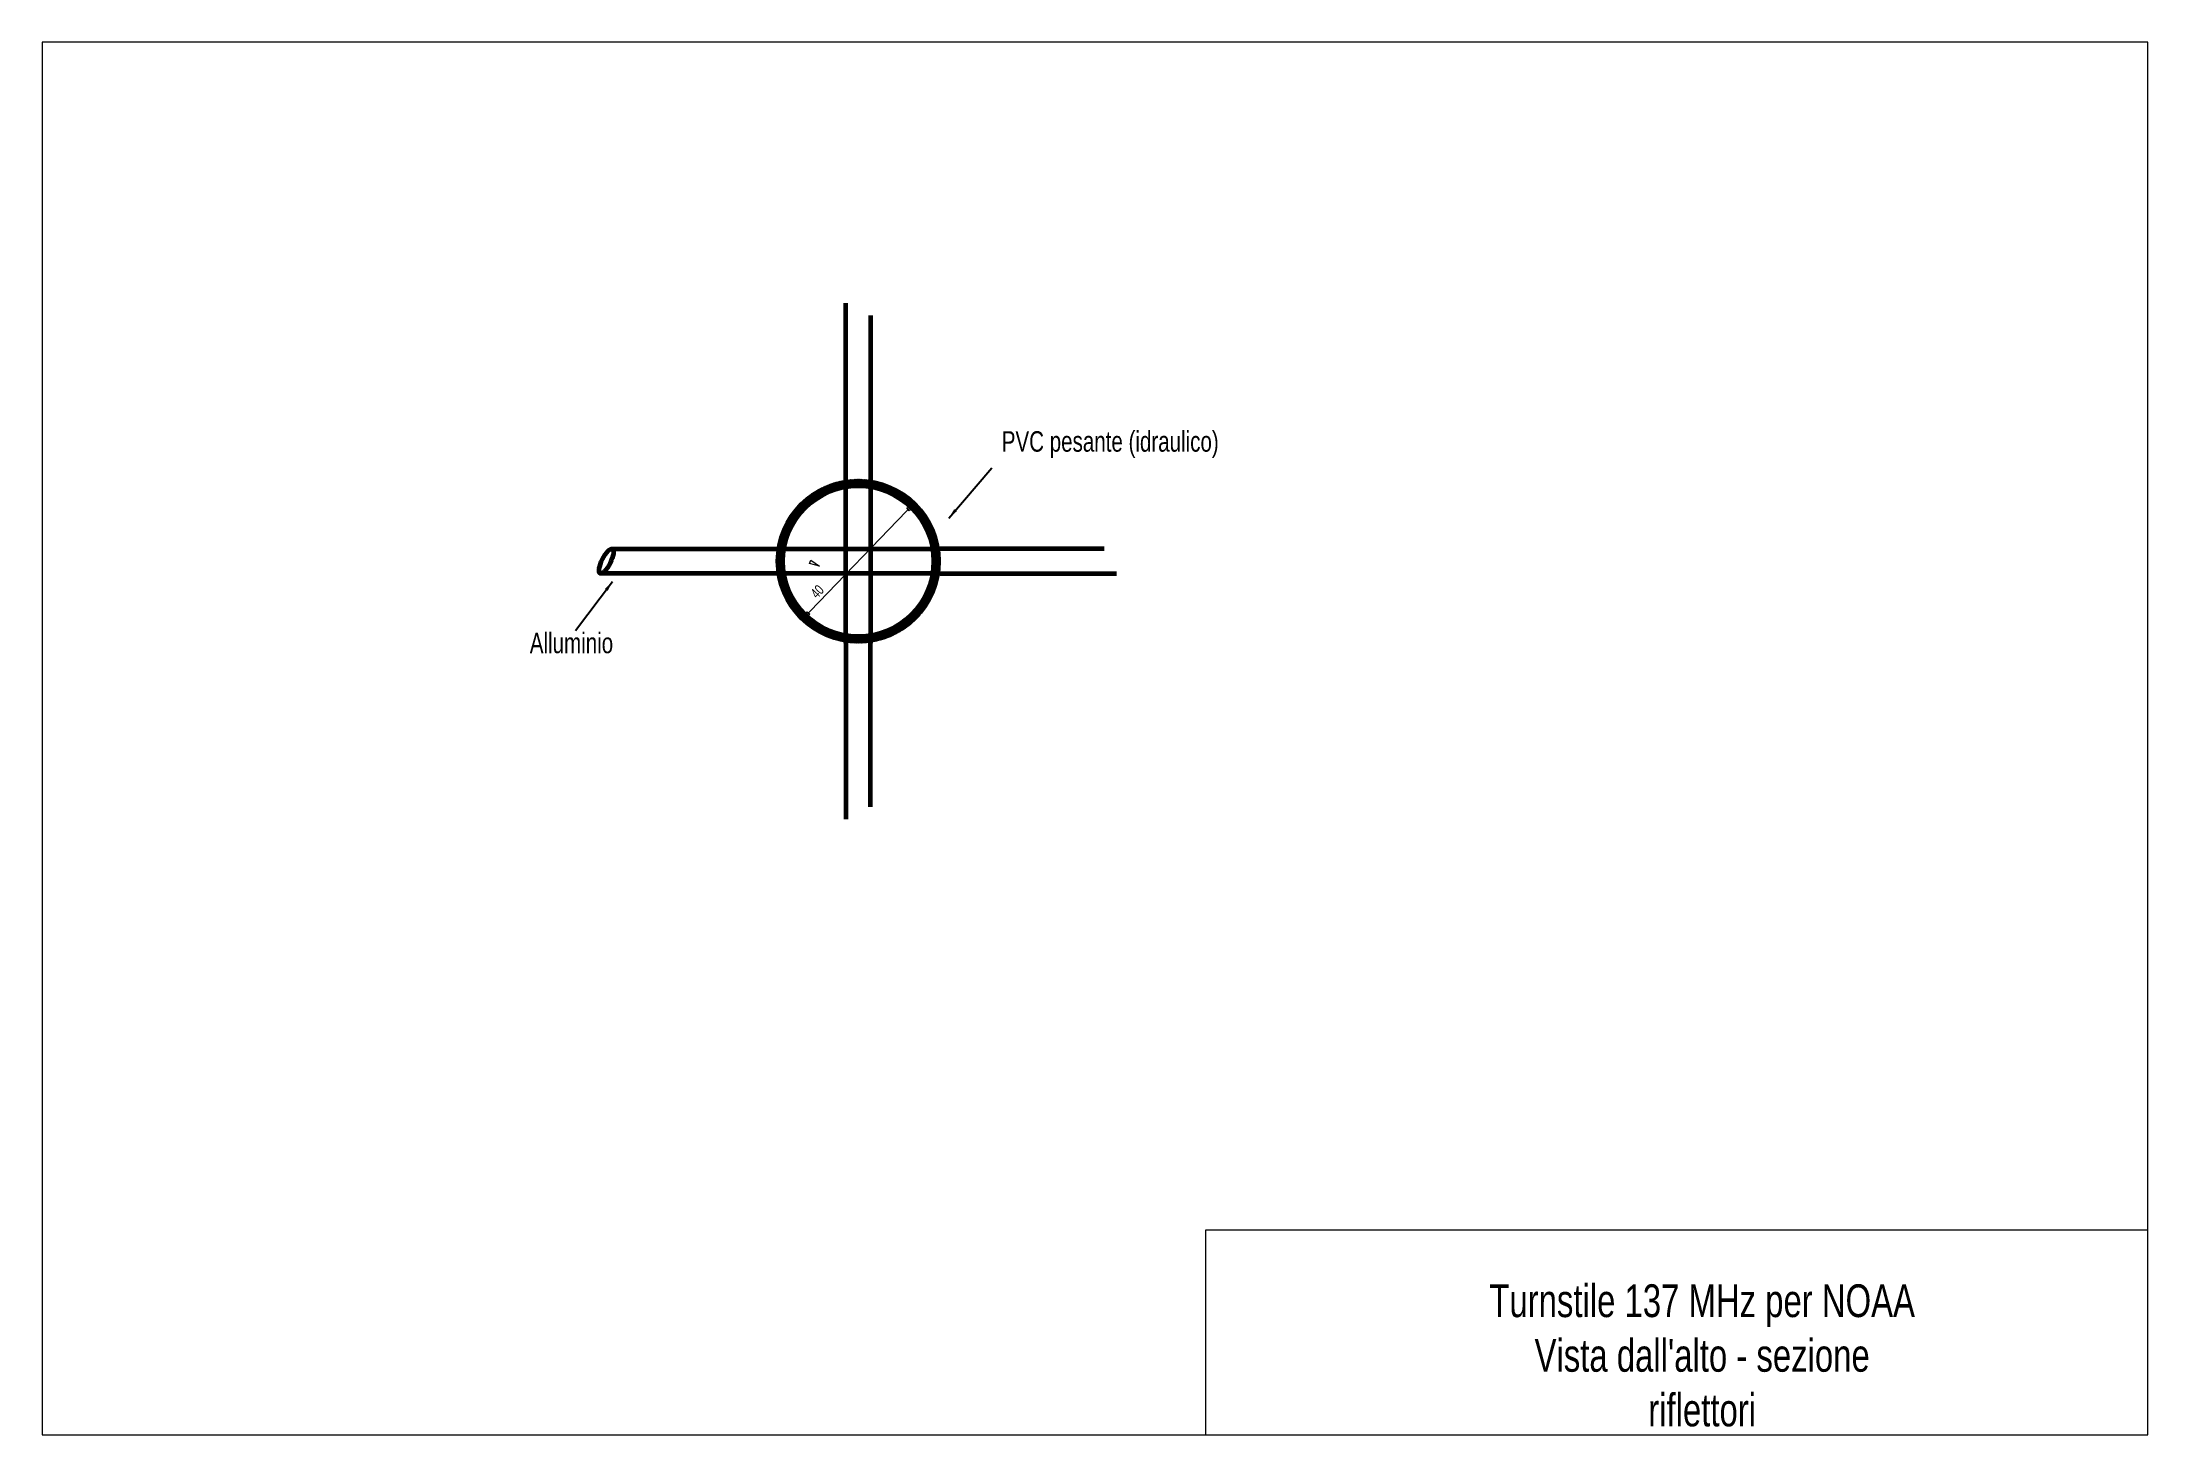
# Model space of a CAD drawing. Header units: millimetres. Extents: x -199 to 315, y -113 to 227.
import ezdxf

# ---------------------------------------------------------------- set-up
doc = ezdxf.new("R2010")
doc.units = ezdxf.units.MM
for name, color, linetype, lineweight in [('Alu', 131, 'CONTINUOUS', 60), ('Cart', 7, 'CONTINUOUS', 0), ('Dimens', 7, 'CONTINUOUS', 0), ('PVC', 9, 'CONTINUOUS', 0)]:
    doc.layers.add(name, color=color, linetype=linetype, lineweight=lineweight)
doc.styles.get("Standard").update_dxf_attribs({"font": 'txt', "width": 0.75})
doc.dimstyles.get("Standard").update_dxf_attribs({"dimtxt": 2.5, "dimasz": 2.5, "dimexe": 1.25, "dimexo": 0.625, "dimtad": 1, "dimtxsty": 'Standard', "dimcen": 2.5, "dimadec": 0, "dimazin": 0, "dimtfac": 1, "dimtmove": 0, "dimatfit": 3, "dimfxl": 1, "dimarcsym": 0})

msp = doc.modelspace()

# ---------------------------------------------------------------- hatches: boundary and pattern name
at = {"layer": 'PVC'}
h = msp.add_hatch(dxfattribs=at)
h.set_pattern_fill('ansi31', color=256, scale=0.5, style=0)
h.set_pattern_definition([(45, (0, 0), (-0.08838835, 0.08838835), [])])
edge = h.paths.add_edge_path()
edge.add_arc((0, 100), 20, 0, 360)
edge.add_arc((0, 100), 18, 0, 360)

# ---------------------------------------------------------------- linework, layer by layer
at = {"layer": 'Alu'}
for p, q in [((-3, 80), (-3, 163)), ((3, 160), (3, 80)), ((-60, 103), (20, 103)), ((60, 103), (20, 103)), ((20, 97), (-63, 97)), ((20, 97), (63, 97)), ((-3, 80), (-3, 37)), ((3, 40), (3, 80))]:
    msp.add_line(p, q, dxfattribs=at)
for centre, major_axis in [((0, 161.5), (3, -1.5)), ((61.5, 100), (-1.5, 3)), ((0, 38.5), (3, 1.5))]:
    msp.add_ellipse(centre, major_axis=major_axis, ratio=0.311722, start_param=-6.283185, end_param=-6.283185, dxfattribs=at)
msp.add_ellipse((-61.5, 100), major_axis=(1.5, 3), ratio=0.311722, dxfattribs=at)
at = {"layer": 'Cart'}
for p, q in [((314.79, 226.72), (-199.21, 226.72)), ((-199.21, 226.72), (-199.21, -113.28)), ((314.79, -113.28), (314.79, 226.72)), ((314.79, -63.28), (84.79, -63.28)), ((84.79, -63.28), (84.79, -113.28)), ((-199.21, -113.28), (314.79, -113.28))]:
    msp.add_line(p, q, dxfattribs=at)
at = {"layer": 'Dimens'}
for p, q in [((13.86, 114.42), (-13.86, 85.58)), ((11.83, 112.91), (13.86, 114.42)), ((13.86, 114.42), (12.43, 112.33)), ((12.43, 112.33), (11.83, 112.91)), ((-11.87, 99.45), (-11.54, 100.21)), ((-9.42, 98.82), (-11.87, 99.45)), ((-11.54, 100.21), (-9.42, 98.82)), ((-13.86, 85.58), (-12.43, 87.67)), ((-12.43, 87.67), (-11.83, 87.09)), ((-11.83, 87.09), (-13.86, 85.58))]:
    msp.add_line(p, q, dxfattribs=at)
at = {"layer": 'PVC'}
for radius in [20, 18]:
    msp.add_circle((0, 100), radius, dxfattribs=at)

# ---------------------------------------------------------------- texts
at = {"layer": 'Cart', "insert": (205.99, -93.92), "char_height": 8, "width": 100, "attachment_point": 5}
msp.add_mtext("Turnstile 137 MHz per NOAA\\PVista dall'alto - sezione riflettori\\P", dxfattribs=at)
at = {"layer": 'Dimens', "insert": (61.51, 128.48), "char_height": 5, "width": 100, "attachment_point": 5}
msp.add_mtext('PVC pesante (idraulico)', dxfattribs=at)
at = {"layer": 'Dimens', "insert": (-10, 92.58), "char_height": 2.5, "width": 30, "attachment_point": 5, "rotation": 46.1389}
msp.add_mtext('40', dxfattribs=at)
at = {"layer": 'Dimens', "color": 0, "insert": (-70, 80), "char_height": 5, "width": 100, "attachment_point": 5}
msp.add_mtext('Alluminio', dxfattribs=at)

# ---------------------------------------------------------------- leaders
at = {"layer": 'Dimens'}
msp.add_leader([(22.11, 110.54), (32.61, 122.79)], dimstyle='Standard', dxfattribs=at)
at = {"layer": 'Dimens', "color": 0}
msp.add_leader([(-60, 95), (-69, 83)], dimstyle='Standard', dxfattribs=at)

doc.saveas('drawing.dxf')
